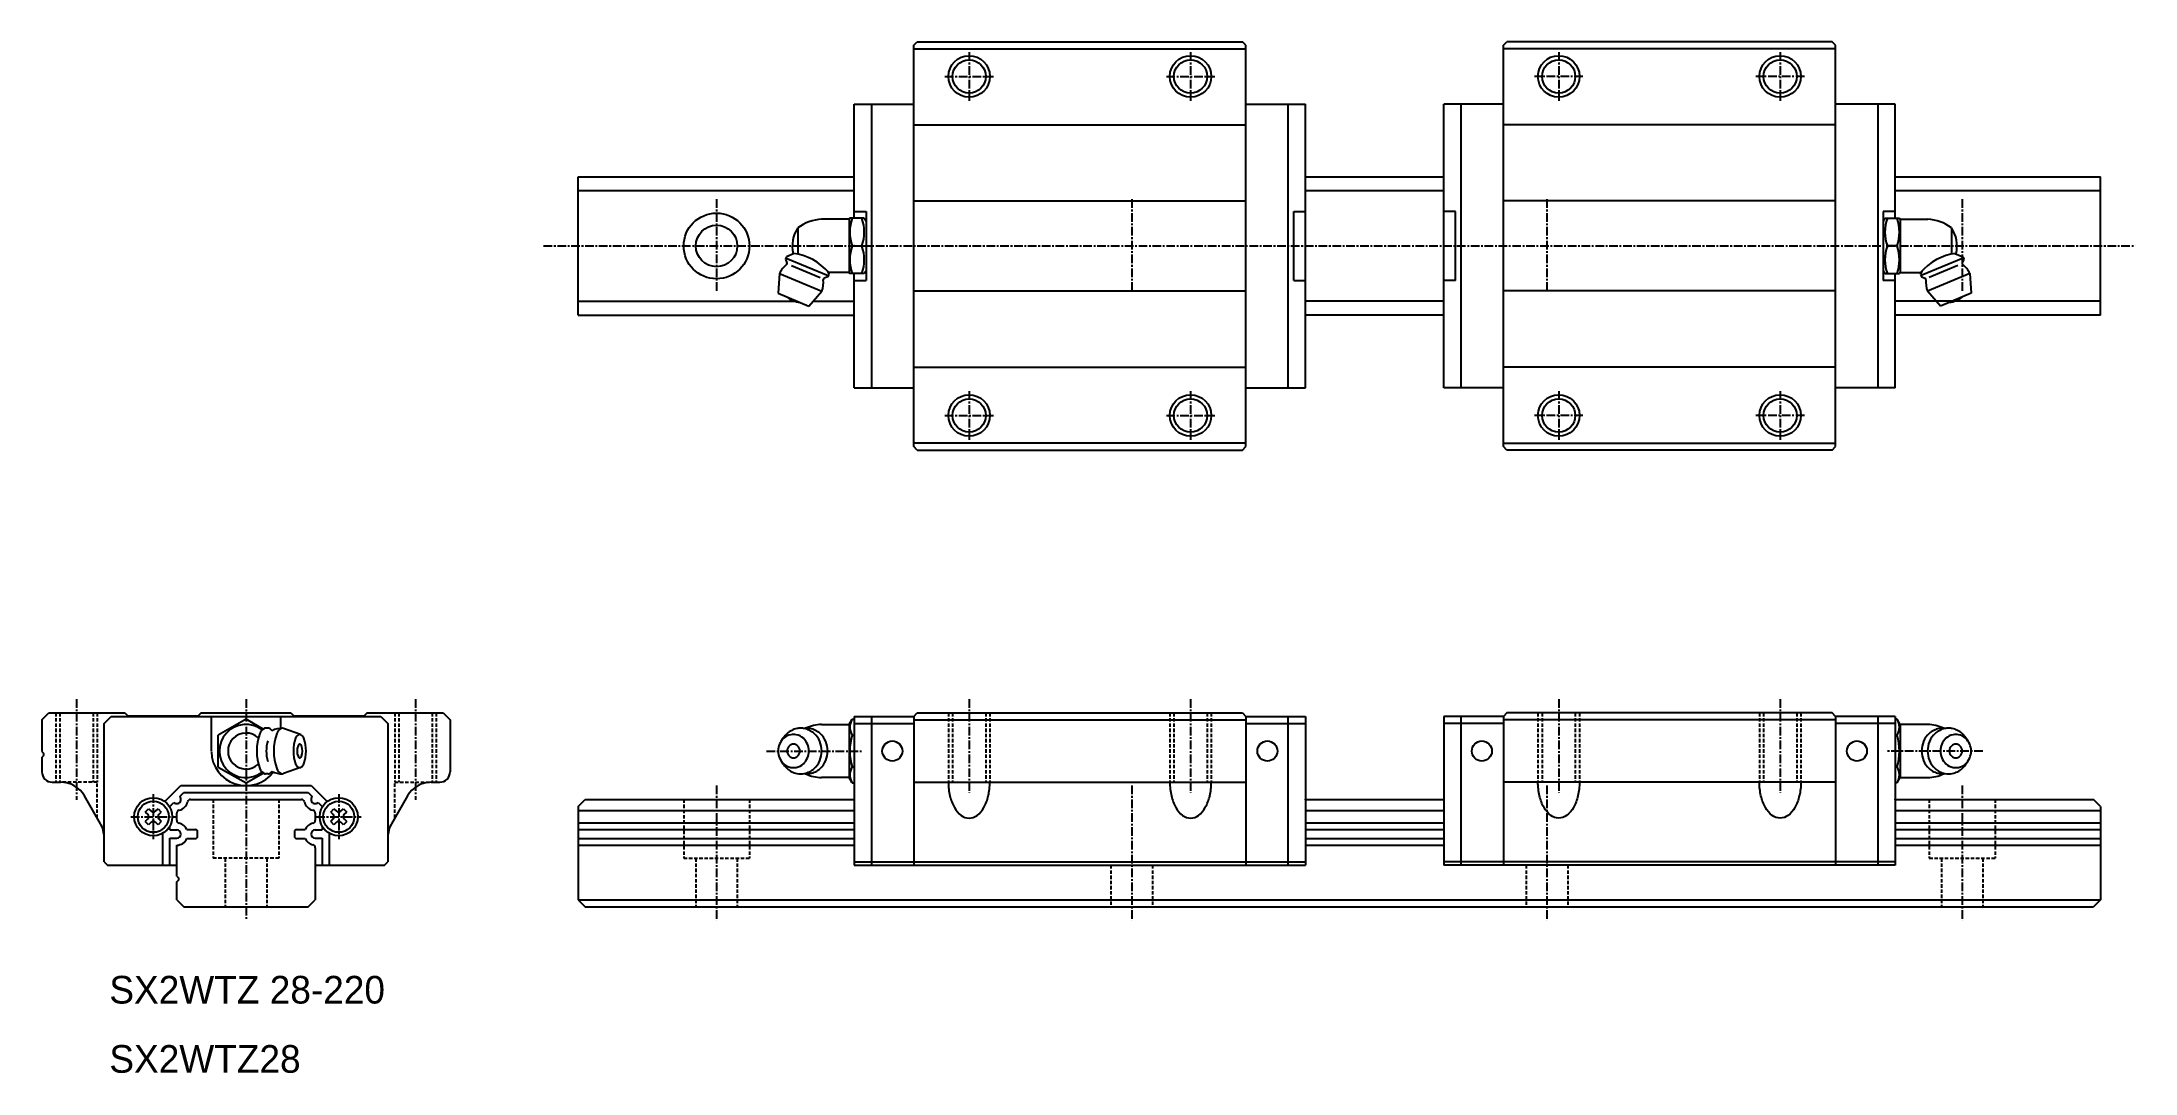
# Model space of a CAD drawing. Extents: x 0 to 303, y 10 to 159.
import ezdxf

# ---------------------------------------------------------------- set-up
doc = ezdxf.new("R2010")
doc.units = 0
doc.linetypes.add('CENTER', pattern=[2, 1.25, -0.25, 0.25, -0.25])
doc.linetypes.add('DASHED', pattern=[0.75, 0.5, -0.25])
doc.layers.get('0').update_dxf_attribs({"linetype": 'CONTINUOUS'})
doc.layers.add('CENTER', color=1, linetype='CENTER')

msp = doc.modelspace()

# ---------------------------------------------------------------- linework, layer by layer
at = {"color": 7, "linetype": 'CONTINUOUS'}
for p, q in [((126.249866, 157.999973), (174.249863, 157.999973)), ((126.24987, 158.499942), (126.749913, 158.999988)), ((126.249871, 100.499957), (126.249871, 158.499942)), ((126.749911, 158.999988), (173.749802, 158.999988)), ((174.249874, 158.499912), (173.749809, 158.99998)), ((174.249863, 100.500064), (174.249863, 158.499912)), ((211.449864, 158.499912), (211.949929, 158.99998)), ((211.449875, 100.500064), (211.449875, 158.499912)), ((259.449872, 157.999973), (211.449875, 157.999973)), ((258.949827, 158.999988), (211.949936, 158.999988)), ((259.449868, 158.499942), (258.949825, 158.999988)), ((259.449867, 100.499957), (259.449867, 158.499942)), ((117.649872, 149.999988), (126.249866, 149.999988)), ((117.649872, 133.499973), (117.649872, 149.999988)), ((120.14986, 149.999988), (120.14986, 108.999988)), ((174.249863, 149.999988), (182.849869, 149.999988)), ((180.349869, 108.999988), (180.349869, 149.999988)), ((182.849869, 108.999988), (182.849869, 149.999988)), ((202.849869, 108.999988), (202.849869, 149.999988)), ((211.449875, 149.999988), (202.849869, 149.999988)), ((205.349869, 108.999988), (205.349869, 149.999988)), ((268.049866, 149.999988), (259.449872, 149.999988)), ((265.549878, 149.999988), (265.549878, 108.999988)), ((268.049866, 133.499973), (268.049866, 149.999988)), ((126.249866, 146.999973), (174.249863, 146.999973)), ((259.449872, 146.999973), (211.449875, 146.999973)), ((77.749924, 139.499988), (117.649875, 139.499988)), ((77.749924, 119.499988), (77.749924, 139.499988)), ((182.849869, 139.499988), (202.849869, 139.499988)), ((268.049866, 139.499988), (297.749924, 139.499988)), ((297.749924, 119.499988), (297.749924, 139.499988)), ((77.749924, 137.499988), (117.649875, 137.499988)), ((182.849869, 137.499988), (202.849869, 137.499988)), ((268.049866, 137.499988), (297.649857, 137.499988)), ((116.92493, 133.349979), (112.92493, 133.349979)), ((116.92493, 133.349979), (116.92493, 125.649982)), ((117.011548, 133.49995), (116.924946, 133.349948)), ((119.104358, 133.499973), (117.011539, 133.499973)), ((117.649875, 134.499988), (119.349872, 134.499988)), ((119.104342, 133.49995), (119.349879, 133.074672)), ((119.349872, 134.499988), (119.349872, 124.499988)), ((126.249866, 135.999973), (174.249863, 135.999973)), ((181.149872, 124.499988), (181.149872, 134.499988)), ((181.149872, 134.499988), (182.849869, 134.499988)), ((204.549866, 134.499988), (202.849869, 134.499988)), ((204.549866, 124.499988), (204.549866, 134.499988)), ((259.449872, 135.999973), (211.449875, 135.999973)), ((266.595396, 133.49995), (266.349859, 133.074672)), ((266.349866, 134.499988), (266.349866, 124.499988)), ((268.049863, 134.499988), (266.349866, 134.499988)), ((266.59538, 133.499973), (268.688199, 133.499973)), ((268.68819, 133.49995), (268.774792, 133.349948)), ((268.774808, 133.349979), (272.774808, 133.349979)), ((268.774808, 133.349979), (268.774808, 125.649982)), ((109.481708, 132.099979), (109.481708, 128.319415)), ((276.21803, 132.099979), (276.21803, 128.319415)), ((107.711304, 127.572132), (107.92251, 127.062236)), ((107.86438, 127.941669), (107.71131, 127.572124)), ((107.787822, 127.756908), (113.885418, 125.231197)), ((108.986335, 128.406436), (107.864361, 127.941699)), ((117.357959, 129.499988), (118.757938, 129.499988)), ((268.341779, 129.499988), (266.9418, 129.499988)), ((277.911916, 127.756908), (271.81432, 125.231197)), ((276.713403, 128.406436), (277.835377, 127.941699)), ((277.988434, 127.572132), (277.777228, 127.062236)), ((277.835358, 127.941669), (277.988428, 127.572124)), ((106.851631, 125.496707), (106.649878, 122.657817)), ((106.85165, 125.496723), (112.94926, 122.971012)), ((108.572205, 126.67435), (112.718441, 124.95692)), ((113.808868, 125.046413), (113.298983, 124.835216)), ((113.777934, 125.86024), (113.961959, 125.415965)), ((113.961977, 125.415965), (113.808906, 125.04642)), ((116.92493, 125.649982), (113.961963, 125.649982)), ((116.924921, 125.649974), (117.011522, 125.499973)), ((119.104358, 125.499988), (117.011539, 125.499988)), ((117.649872, 108.999988), (117.649872, 125.499988)), ((117.649875, 124.499988), (119.349872, 124.499988)), ((119.349874, 125.925197), (119.10436, 125.499957)), ((181.149872, 124.499988), (182.849869, 124.499988)), ((204.549866, 124.499988), (202.849869, 124.499988)), ((266.349864, 125.925197), (266.595378, 125.499957)), ((268.049863, 124.499988), (266.349866, 124.499988)), ((266.59538, 125.499988), (268.688199, 125.499988)), ((268.049866, 108.999988), (268.049866, 125.499988)), ((268.774817, 125.649974), (268.688216, 125.499973)), ((268.774808, 125.649982), (271.737775, 125.649982)), ((271.737761, 125.415965), (271.890832, 125.04642)), ((271.921804, 125.86024), (271.737779, 125.415965)), ((271.89087, 125.046413), (272.400755, 124.835216)), ((278.848088, 125.496723), (272.750478, 122.971012)), ((277.127533, 126.67435), (272.981297, 124.95692)), ((278.848107, 125.496707), (279.04986, 122.657817)), ((77.749924, 121.499988), (109.055164, 121.499988)), ((106.649905, 122.657833), (111.084515, 120.820957)), ((111.08448, 120.820949), (112.949219, 122.971019)), ((111.673419, 121.499988), (117.649875, 121.499988)), ((126.249866, 122.999973), (174.249863, 122.999973)), ((202.849869, 121.499988), (182.849869, 121.499988)), ((259.449872, 122.999973), (211.449875, 122.999973)), ((274.026319, 121.499988), (268.049863, 121.499988)), ((297.649857, 121.499988), (268.049866, 121.499988)), ((274.615258, 120.820949), (272.750519, 122.971019)), ((279.049833, 122.657833), (274.615223, 120.820957)), ((77.749924, 119.499988), (117.649875, 119.499988)), ((202.849869, 119.499988), (182.849869, 119.499988)), ((297.749924, 119.499988), (268.049866, 119.499988)), ((126.249866, 111.999973), (174.249863, 111.999973)), ((259.449872, 111.999973), (211.449875, 111.999973)), ((117.649875, 108.999988), (126.249866, 108.999988)), ((174.249863, 108.999988), (182.849869, 108.999988)), ((211.449875, 108.999988), (202.849869, 108.999988)), ((268.049863, 108.999988), (259.449872, 108.999988)), ((174.249863, 101.000003), (126.249866, 101.000003)), ((126.749841, 99.999988), (126.249872, 100.499954)), ((126.749841, 99.999988), (173.749787, 99.999988)), ((173.749787, 99.999988), (174.249874, 100.500076)), ((211.949951, 99.999988), (211.449864, 100.500076)), ((211.449875, 101.000003), (259.449872, 101.000003)), ((258.949897, 99.999988), (211.949951, 99.999988)), ((258.949897, 99.999988), (259.449866, 100.499954)), ((0.249954, 60.999939), (0.249954, 56.424362)), ((0.250017, 60.999996), (1.249996, 61.999977)), ((1.250015, 61.999985), (12.25, 61.999985)), ((9.249956, 60.500008), (10.249958, 61.500008)), ((9.249969, 40.499985), (9.249969, 60.5)), ((10.249954, 61.5), (49.249954, 61.5)), ((12.249992, 61.999985), (12.650007, 61.599972)), ((12.649994, 61.600006), (22.849991, 61.600006)), ((23.249983, 61.999993), (22.849982, 61.599987)), ((23.249978, 61.999985), (36.249978, 61.999985)), ((24.749954, 56.5), (24.749954, 61.5)), ((29.74997, 61.118843), (25.749954, 58.809433)), ((32.237432, 59.682686), (29.749961, 61.118824)), ((34.749954, 61.5), (34.749954, 59.789231)), ((36.24998, 61.999985), (36.649971, 61.599995)), ((36.649978, 61.600006), (46.849975, 61.600006)), ((47.249971, 61.999981), (46.849979, 61.599991)), ((47.249969, 61.999985), (58.249969, 61.999985)), ((49.24995, 61.499985), (50.249952, 60.499985)), ((50.249954, 60.5), (50.249954, 40.499985)), ((58.249985, 61.999977), (59.249965, 60.999977)), ((59.249954, 61), (59.249954, 53.499985)), ((116.924956, 60.350007), (117.35797, 61.100008)), ((117.357962, 61.10001), (117.649872, 61.10001)), ((117.649872, 61.499988), (126.249857, 61.499988)), ((117.649872, 61.499988), (117.649872, 39.999988)), ((120.149851, 61.499988), (120.149851, 39.999988)), ((126.249857, 60.999988), (174.249863, 60.999988)), ((126.249871, 61.499993), (126.249871, 39.999988)), ((126.249872, 61.499994), (126.74986, 61.999981)), ((126.749857, 61.999988), (173.749863, 61.999988)), ((173.749825, 61.999967), (174.24987, 61.499907)), ((174.249863, 61.499988), (182.849869, 61.499988)), ((174.249863, 61.499909), (174.249863, 39.999988)), ((180.349869, 39.999988), (180.349869, 61.499988)), ((182.849869, 61.499988), (182.849869, 39.999988)), ((211.449875, 61.499988), (202.849869, 61.499988)), ((202.849869, 61.499988), (202.849869, 39.999988)), ((205.349869, 39.999988), (205.349869, 61.499988)), ((211.949913, 61.999967), (211.449868, 61.499907)), ((211.449875, 61.499909), (211.449875, 39.999988)), ((259.449881, 60.999988), (211.449875, 60.999988)), ((258.949881, 61.999988), (211.949875, 61.999988)), ((259.449866, 61.499994), (258.949878, 61.999981)), ((259.449867, 61.499993), (259.449867, 39.999988)), ((268.049866, 61.499988), (259.449881, 61.499988)), ((265.549887, 61.499988), (265.549887, 39.999988)), ((268.049866, 61.499988), (268.049866, 39.999988)), ((268.341776, 61.10001), (268.049866, 61.10001)), ((268.774782, 60.350007), (268.341768, 61.100008)), ((25.749941, 56.499985), (25.749941, 58.809403)), ((32.940622, 59.799988), (32.571069, 59.799988)), ((37.637733, 58.876953), (35.190422, 59.768402)), ((107.082868, 57.92473), (107.446983, 58.458997)), ((112.925094, 60.35001), (116.924954, 60.35001)), ((116.924954, 60.350009), (116.924954, 52.650012)), ((117.357972, 58.800007), (117.649872, 58.800007)), ((117.649872, 60.499988), (126.249857, 60.499988)), ((174.249863, 60.499988), (182.849869, 60.499988)), ((211.449875, 60.499988), (202.849869, 60.499988)), ((268.049866, 60.499988), (259.449881, 60.499988)), ((268.341766, 58.800007), (268.049866, 58.800007)), ((272.774644, 60.35001), (268.774784, 60.35001)), ((268.774784, 60.350009), (268.774784, 52.650012)), ((278.61687, 57.92473), (278.252755, 58.458997)), ((0.249954, 55.575684), (0.249954, 53.499985)), ((0.250019, 56.424286), (0.462166, 56.212143)), ((0.250019, 55.575753), (0.462154, 55.787888)), ((25.749941, 54.190583), (25.749941, 56.499985)), ((107.446985, 54.541042), (107.082872, 55.075311)), ((107.446974, 54.54104), (107.462788, 54.518026)), ((278.252764, 54.54104), (278.23695, 54.518026)), ((278.252753, 54.541042), (278.616866, 55.075311)), ((1.75, 52), (2.940613, 52)), ((18.017058, 49.187081), (20.329971, 51.499993)), ((20.329956, 51.499985), (39.169952, 51.499985)), ((25.749952, 54.190575), (29.749968, 51.881165)), ((29.749963, 51.88118), (32.237434, 53.317322)), ((32.940622, 53.199997), (32.571069, 53.199997)), ((37.637748, 54.123047), (35.187985, 53.230706)), ((39.169937, 51.49997), (41.48285, 49.187058)), ((56.559372, 52), (57.749969, 52)), ((116.924954, 52.650012), (112.925094, 52.650012)), ((117.357961, 51.900012), (116.924947, 52.650014)), ((117.357952, 51.900028), (117.649872, 51.900028)), ((117.357969, 54.200016), (117.649872, 54.200016)), ((126.249872, 51.999988), (174.249863, 51.999988)), ((259.449866, 51.999988), (211.449875, 51.999988)), ((268.341769, 54.200016), (268.049866, 54.200016)), ((268.341786, 51.900028), (268.049866, 51.900028)), ((268.341777, 51.900012), (268.774791, 52.650014)), ((268.774784, 52.650012), (272.774644, 52.650012)), ((8.714107, 46), (6.404711, 49.999985)), ((18.749954, 48.34256), (18.749954, 48.505768)), ((18.749973, 48.505783), (19.322825, 49.078629)), ((20.17133, 49.92714), (20.744194, 50.5)), ((20.744171, 50.499985), (38.755737, 50.499985)), ((21.749954, 49.499985), (37.749954, 49.499985)), ((38.755726, 50.49997), (39.328578, 49.927117)), ((40.177083, 49.078614), (40.749945, 48.505745)), ((40.749954, 48.505768), (40.749954, 48.34256)), ((53.095279, 50.000008), (50.785885, 46.000016)), ((77.749924, 48.499973), (77.749924, 34.999988)), ((77.749962, 48.499967), (78.749962, 49.499968)), ((78.749939, 49.499988), (117.649872, 49.499988)), ((182.849869, 49.499988), (202.849869, 49.499988)), ((268.049866, 49.499988), (296.749866, 49.499988)), ((297.749886, 48.499967), (296.749886, 49.499968)), ((297.749924, 48.499973), (297.749924, 34.999988)), ((15.664607, 45.837204), (15.187156, 46.314652)), ((15.187167, 47.685349), (15.554315, 47.318199)), ((15.187182, 47.685372), (15.664622, 48.162812)), ((15.554331, 46.681816), (15.187182, 46.314667)), ((15.664617, 48.162804), (16.031766, 47.795655)), ((16.031781, 46.204361), (15.664633, 45.837212)), ((17.035317, 45.837204), (16.668169, 46.204354)), ((16.668184, 47.795662), (17.035332, 48.162812)), ((17.035306, 48.162804), (17.512756, 47.685349)), ((17.512771, 46.314667), (17.035332, 45.837227)), ((17.512768, 46.314652), (17.145619, 46.681801)), ((17.145634, 47.318215), (17.512782, 47.685364)), ((18.749954, 45.099991), (18.749954, 45.65744)), ((19.749954, 46.5), (19.749954, 47.499985)), ((39.749954, 47.499985), (39.749954, 46.5)), ((40.749954, 45.65744), (40.749954, 45.099991)), ((42.464597, 45.837204), (41.987147, 46.314652)), ((41.987159, 47.685356), (42.354306, 47.318207)), ((41.987162, 47.685364), (42.464613, 48.162812)), ((42.354321, 46.681809), (41.987173, 46.314667)), ((42.464597, 48.162789), (42.831746, 47.795647)), ((42.831761, 46.204369), (42.464613, 45.837227)), ((43.835308, 45.837204), (43.468149, 46.204361)), ((43.468175, 47.795662), (43.835323, 48.162812)), ((43.835296, 48.162804), (44.312747, 47.685356)), ((44.312762, 46.314659), (43.835312, 45.837212)), ((44.312747, 46.314644), (43.945588, 46.681801)), ((43.945614, 47.318222), (44.312762, 47.685372)), ((77.749924, 47.899982), (117.649872, 47.899982)), ((77.749924, 46.099979), (117.649872, 46.099979)), ((182.849869, 47.899982), (202.849869, 47.899982)), ((182.849869, 46.099979), (202.849869, 46.099979)), ((268.049866, 47.899982), (297.749924, 47.899982)), ((268.049866, 46.099979), (297.749924, 46.099979)), ((17.749954, 40), (17.749954, 44.633042)), ((18.749954, 45.099991), (19.749954, 45.099991)), ((18.749954, 40), (18.749954, 43.899994)), ((18.749954, 43.899994), (19.749954, 43.899994)), ((19.749954, 38.424256), (19.749954, 42.899994)), ((21.211975, 45.149994), (22.449951, 45.149994)), ((21.211975, 43.849991), (22.449951, 43.849991)), ((22.749954, 44.149994), (22.749954, 44.849991)), ((36.749954, 44.849991), (36.749954, 44.149994)), ((37.049957, 45.149994), (38.287933, 45.149994)), ((37.049957, 43.849991), (38.287933, 43.849991)), ((39.749954, 45.099991), (40.749954, 45.099991)), ((39.749954, 43.899994), (40.749954, 43.899994)), ((39.749954, 42.499985), (39.749954, 34.999985)), ((40.749954, 43.899994), (40.749954, 40)), ((41.749954, 44.633042), (41.749954, 40)), ((77.749924, 45.149982), (117.649872, 45.149982)), ((77.749924, 43.849979), (117.649872, 43.849979)), ((77.749924, 42.899982), (117.649872, 42.899982)), ((182.849869, 45.149982), (202.849869, 45.149982)), ((182.849869, 43.849979), (202.849869, 43.849979)), ((182.849869, 42.899982), (202.849869, 42.899982)), ((268.049866, 45.149982), (297.749924, 45.149982)), ((268.049866, 43.849979), (297.749924, 43.849979)), ((268.049866, 42.899982), (297.749924, 42.899982)), ((9.249975, 40.499993), (9.749992, 39.999985)), ((9.75, 39.999985), (19.749954, 39.999985)), ((39.749954, 39.999985), (49.749923, 39.999985)), ((49.749937, 39.999985), (50.249944, 40.499985)), ((117.649872, 40.499988), (126.249857, 40.499988)), ((117.649872, 39.999988), (182.849869, 39.999988)), ((126.249871, 40.499973), (174.249863, 40.499973)), ((174.249863, 40.499988), (182.849869, 40.499988)), ((211.449875, 40.499988), (202.849869, 40.499988)), ((268.049866, 39.999988), (202.849869, 39.999988)), ((259.449867, 40.499973), (211.449875, 40.499973)), ((268.049866, 40.499988), (259.449881, 40.499988)), ((19.749954, 34.999985), (19.749954, 37.575714)), ((19.749964, 38.424294), (19.962099, 38.212158)), ((19.749964, 37.575753), (19.962099, 37.787888)), ((19.749947, 35.000008), (20.749949, 34.000008)), ((20.749954, 33.999985), (38.749954, 33.999985)), ((38.74997, 34.000016), (39.749971, 35.000016)), ((77.74995, 34.999988), (297.749924, 34.999988)), ((77.749954, 34.999984), (78.749954, 33.999985)), ((78.749939, 33.999988), (296.749897, 33.999988)), ((297.749894, 34.999984), (296.749894, 33.999985))]:
    msp.add_line(p, q, dxfattribs=at)
at = {"color": 3, "linetype": 'DASHED'}
for p, q in [((2.249954, 61.999985), (2.249954, 51.999985)), ((2.849954, 61.999985), (2.849954, 51.999985)), ((7.649954, 61.999985), (7.649954, 51.999985)), ((8.249954, 61.999985), (8.249954, 51.999985)), ((51.249954, 61.999985), (51.249954, 51.999985)), ((51.849954, 61.999985), (51.849954, 51.999985)), ((56.649954, 61.999985), (56.649954, 51.999985)), ((57.249954, 61.999985), (57.249954, 51.999985)), ((131.249858, 61.999988), (131.249858, 51.999988)), ((131.849858, 61.999988), (131.849858, 51.999988)), ((136.649858, 61.999988), (136.649858, 51.999988)), ((137.249858, 61.999988), (137.249858, 51.999988)), ((163.249858, 61.999988), (163.249858, 51.999988)), ((163.849858, 61.999988), (163.849858, 51.999988)), ((168.649858, 61.999988), (168.649858, 51.999988)), ((169.249858, 61.999988), (169.249858, 51.999988)), ((216.44988, 61.999988), (216.44988, 51.999988)), ((217.04988, 61.999988), (217.04988, 51.999988)), ((221.84988, 61.999988), (221.84988, 51.999988)), ((222.44988, 61.999988), (222.44988, 51.999988)), ((248.44988, 61.999988), (248.44988, 51.999988)), ((249.04988, 61.999988), (249.04988, 51.999988)), ((253.84988, 61.999988), (253.84988, 51.999988)), ((254.44988, 61.999988), (254.44988, 51.999988)), ((8.249988, 51.999985), (2.941321, 51.999985)), ((8.249988, 46.803918), (8.249988, 51.999985)), ((51.249954, 46.803918), (51.249954, 51.999985)), ((51.249954, 51.999985), (56.559288, 51.999985)), ((24.999954, 49.499988), (24.999954, 40.999988)), ((34.499954, 49.499988), (34.499954, 40.999988)), ((92.999924, 49.499988), (92.999924, 40.999988)), ((102.499924, 49.499988), (102.499924, 40.999988)), ((272.999924, 49.499988), (272.999924, 40.999988)), ((282.499924, 49.499988), (282.499924, 40.999988)), ((34.499954, 40.999988), (24.999954, 40.999988)), ((26.749954, 40.999988), (26.749954, 33.999985)), ((32.749954, 40.999988), (32.749954, 33.999985)), ((92.999924, 40.999988), (102.499924, 40.999988)), ((94.749924, 40.999988), (94.749924, 33.999988)), ((100.749924, 40.999988), (100.749924, 33.999988)), ((154.749924, 39.999988), (154.749924, 33.999988)), ((160.749924, 39.999988), (160.749924, 33.999988)), ((214.749924, 39.999988), (214.749924, 33.999988)), ((220.749924, 39.999988), (220.749924, 33.999988)), ((272.999924, 40.999988), (282.499924, 40.999988)), ((274.749924, 40.999988), (274.749924, 33.999988)), ((280.749924, 40.999988), (280.749924, 33.999988))]:
    msp.add_line(p, q, dxfattribs=at)
at = {"color": 7, "linetype": 'CONTINUOUS'}
for points in [[(131.24986, 51.999988, 0.057128), (131.478527, 50.010055, 0.071269), (132.128527, 48.323055, 0.099895), (133.10186, 47.195788, 0.16755), (134.24986, 46.799988, 0.16755), (135.39786, 47.195788, 0.099895), (136.371194, 48.323055, 0.071269), (137.021194, 50.010055, 0.057129), (137.24986, 51.999988, 1)], [(163.24986, 51.999988, 0.057128), (163.47786, 50.010055, 0.071269), (164.128527, 48.323055, 0.099895), (165.101194, 47.195788, 0.16755), (166.24986, 46.799988, 0.16755), (167.39786, 47.195788, 0.099895), (168.370527, 48.323055, 0.071269), (169.021194, 50.010055, 0.057129), (169.24986, 51.999988, 1)], [(222.449878, 51.999988, -0.057128), (222.221878, 50.010055, -0.071269), (221.571211, 48.323055, -0.099895), (220.598544, 47.195788, -0.16755), (219.449878, 46.799988, -0.16755), (218.301878, 47.195788, -0.099895), (217.329211, 48.323055, -0.071269), (216.678544, 50.010055, -0.057129), (216.449878, 51.999988, -1)], [(254.449878, 51.999988, -0.057128), (254.221211, 50.010055, -0.071269), (253.571211, 48.323055, -0.099895), (252.597878, 47.195788, -0.16755), (251.449878, 46.799988, -0.16755), (250.301878, 47.195788, -0.099895), (249.328544, 48.323055, -0.071269), (248.678544, 50.010055, -0.057129), (248.449878, 51.999988, -1)]]:
    msp.add_lwpolyline(points, format="xyb", dxfattribs=at)
at = {"color": 3, "linetype": 'CONTINUOUS'}
for centre in [(134.249863, 153.999988), (166.249863, 153.999988), (219.449875, 153.999988), (251.449875, 153.999988), (134.249863, 104.999988), (166.249863, 104.999988), (219.449875, 104.999988), (251.449875, 104.999988)]:
    msp.add_circle(centre, 3, dxfattribs=at)
at = {"color": 7, "linetype": 'CONTINUOUS'}
for centre, radius in [((134.249863, 153.999988), 2.4), ((166.249863, 153.999988), 2.4), ((219.449875, 153.999988), 2.4), ((251.449875, 153.999988), 2.4), ((97.749985, 129.499988), 4.75), ((97.749985, 129.499988), 3), ((134.249863, 104.999988), 2.4), ((166.249863, 104.999988), 2.4), ((219.449875, 104.999988), 2.4), ((251.449875, 104.999988), 2.4), ((123.149866, 56.499973), 1.449998), ((177.349884, 56.499973), 1.449998), ((208.349854, 56.499973), 1.449998), ((262.549872, 56.499973), 1.449998), ((16.349945, 46.999985), 2.749999), ((16.349945, 46.999985), 2.249999), ((43.149948, 46.999985), 2.749999), ((43.149948, 46.999985), 2.249999)]:
    msp.add_circle(centre, radius, dxfattribs=at)
for centre, radius, start, end in [((113.153049, 127.354328), 5.999997, 92.178871, 127.726135), ((122.958041, 131.499973), 5.946512, 160.346466, 199.653458), ((113.15784, 131.499988), 5.946529, 340.346527, 19.653477), ((272.541898, 131.499988), 5.946529, 160.346523, 199.653473), ((262.741697, 131.499973), 5.946512, 340.346542, 19.653534), ((272.546689, 127.354328), 5.999997, 52.273865, 87.821129), ((113.397067, 129.499973), 4.699998, 146.413773, 193.178802), ((272.302671, 129.499973), 4.699998, 346.821198, 33.586227), ((107.737735, 126.985721), 0.200001, 308.164124, 22.500431), ((107.850635, 120.487476), 7.999998, 40.189182, 83.034012), ((122.958041, 127.499988), 5.946512, 160.346466, 199.653458), ((113.15784, 127.499988), 5.946529, 340.346527, 19.653477), ((272.541898, 127.499988), 5.946529, 160.346523, 199.653473), ((262.741697, 127.499988), 5.946512, 340.346542, 19.653534), ((277.849103, 120.487476), 7.999998, 96.965988, 139.810818), ((277.962003, 126.985721), 0.200001, 157.499569, 231.835876), ((109.900424, 124.233875), 3.300001, 128.16394, 157.499847), ((109.900424, 124.233875), 3.299999, 337.5, 6.835998), ((113.375537, 124.65047), 0.2, 112.499573, 186.835464), ((272.324201, 124.65047), 0.2, 353.164536, 67.500427), ((275.799314, 124.233875), 3.299999, 173.164002, 202.5), ((275.799314, 124.233875), 3.300001, 22.500153, 51.83606), ((110.030429, 124.547748), 3.200001, 229.28981, 265.709991), ((275.669309, 124.547748), 3.200001, 274.290009, 310.71019), ((119.093558, 59.950015), 2.082014, 146.471832, 213.52861), ((266.60618, 59.950015), 2.082014, 326.47139, 33.528168), ((29.749938, 56.499985), 3.849998, 52.507736, 307.492126), ((29.749938, 56.499985), 2.599998, 46.621258, 313.378754), ((38.6159, 56.499962), 7.307828, 159.761902, 200.237976), ((33.073576, 58.553253), 1.397422, 121.100197, 160.14386), ((32.571074, 59.295166), 0.504785, 90.903221, 115.752029), ((37.986843, 56.49997), 5.306903, 163.626266, 196.372803), ((32.940624, 59.295166), 0.504785, 64.247993, 90.902847), ((32.438121, 58.553253), 1.397422, 39.427906, 58.89978), ((35.01605, 56.49997), 3.300003, 89.999985, 117.054504), ((41.060877, 56.499962), 7.307827, 159.761902, 200.237976), ((35.518554, 58.553253), 1.397422, 121.100197, 160.14386), ((35.016052, 59.295166), 0.504788, 68.68808, 115.751984), ((41.89743, 56.49997), 5.306899, 159.730606, 200.269379), ((37.87521, 57.992455), 1.016732, 121.051285, 160.103973), ((37.662924, 57.122299), 0.423398, 121.11824, 160.158691), ((37.51053, 58.531739), 0.368218, 64.286964, 115.712906), ((37.510529, 57.347168), 0.152796, 64.233658, 115.766342), ((37.358135, 57.122299), 0.423395, 19.841335, 58.881702), ((37.145849, 57.992455), 1.016732, 19.896015, 58.948624), ((33.123626, 56.49997), 5.306899, 339.730621, 20.269382), ((109.179667, 56.500003), 2.52979, 133.386032, 226.613922), ((108.893163, 56.756221), 2.147025, 101.036324, 132.526276), ((110.330091, 56.500003), 3.478461, 133.386017, 145.806702), ((109.936147, 56.852305), 2.952157, 101.036293, 132.526291), ((108.878009, 56.606763), 0.894588, 101.036263, 132.526337), ((108.867186, 56.848803), 2.051197, 79.180756, 100.819183), ((108.867186, 56.645338), 0.854661, 79.180717, 100.819145), ((108.856363, 56.606763), 0.894588, 47.473576, 78.963608), ((108.841209, 56.756221), 2.147026, 47.473656, 78.963623), ((109.900431, 56.979601), 2.820397, 89.999977, 100.819176), ((109.900431, 56.979601), 2.820397, 79.180763, 89.999977), ((108.554705, 56.500003), 2.52979, 313.386017, 46.613914), ((110.7601, 56.979601), 2.820397, 89.999977, 98.765778), ((109.864715, 56.852305), 2.952156, 47.473652, 78.963654), ((113.153092, 54.354344), 6, 92.177719, 114.893784), ((110.7601, 56.979601), 2.820397, 79.180763, 89.999977), ((110.724384, 56.852305), 2.952156, 47.473652, 78.963654), ((109.470771, 56.500003), 3.478461, 313.386017, 46.613934), ((110.33044, 56.500003), 3.478461, 313.386017, 46.613934), ((124.81991, 56.500018), 7.808372, 162.869141, 197.130844), ((260.879828, 56.500018), 7.808372, 342.869156, 17.130859), ((275.369298, 56.500003), 3.478461, 133.386066, 226.613983), ((276.228967, 56.500003), 3.478461, 133.386066, 226.613983), ((272.546646, 54.354344), 6, 65.106216, 87.822281), ((274.975354, 56.852305), 2.952156, 101.036346, 132.526348), ((275.835023, 56.852305), 2.952156, 101.036346, 132.526348), ((274.939638, 56.979601), 2.820397, 90.000023, 100.819237), ((277.145033, 56.500003), 2.52979, 133.386086, 226.613983), ((274.939638, 56.979601), 2.820397, 81.234222, 90.000023), ((275.799307, 56.979601), 2.820397, 90.000023, 100.819237), ((276.858529, 56.756221), 2.147026, 101.036377, 132.526344), ((275.799307, 56.979601), 2.820397, 79.180824, 90.000023), ((276.843375, 56.606763), 0.894588, 101.036392, 132.526424), ((275.763591, 56.852305), 2.952157, 47.473709, 78.963707), ((276.832552, 56.848803), 2.051197, 79.180817, 100.819244), ((276.832552, 56.645338), 0.854661, 79.180855, 100.819283), ((276.821729, 56.606763), 0.894588, 47.473663, 78.963737), ((276.806575, 56.756221), 2.147025, 47.473724, 78.963676), ((275.369647, 56.500003), 3.478461, 34.193298, 46.613983), ((276.520071, 56.500003), 2.52979, 313.386078, 46.613968), ((0.250015, 55.999985), 0.300002, 314.999481, 45.000515), ((29.749954, 56.499985), 4.999999, 181.217422, 322.61261), ((37.875208, 55.007485), 1.016732, 199.896011, 238.948624), ((39.343746, 56.49997), 2.215717, 159.773712, 200.226273), ((37.662922, 55.87764), 0.423395, 199.841309, 238.881699), ((37.510527, 55.652771), 0.152796, 244.233658, 295.766327), ((37.358133, 55.87764), 0.423398, 301.118256, 340.158691), ((37.145847, 55.007485), 1.016732, 301.0513, 340.103973), ((35.677311, 56.49997), 2.215717, 339.773712, 20.22628), ((108.893163, 56.243786), 2.147025, 227.473663, 258.963623), ((110.330091, 56.500003), 3.47846, 214.653, 226.613937), ((108.997388, 56.500003), 1.054077, 133.386078, 226.613846), ((108.878009, 56.393243), 0.894588, 227.473572, 258.963623), ((108.867186, 56.354668), 0.854661, 259.180725, 280.819153), ((108.856363, 56.393243), 0.894588, 281.036255, 312.526337), ((108.841209, 56.243786), 2.147025, 281.036316, 312.526276), ((108.736983, 56.500003), 1.054077, 313.386078, 46.613846), ((276.858529, 56.243786), 2.147025, 227.473724, 258.963684), ((276.962755, 56.500003), 1.054077, 133.386154, 226.613922), ((276.843375, 56.393243), 0.894588, 227.473663, 258.963745), ((276.832552, 56.354668), 0.854661, 259.180847, 280.819275), ((276.821729, 56.393243), 0.894588, 281.036377, 312.526428), ((276.806575, 56.243786), 2.147025, 281.036377, 312.526337), ((276.70235, 56.500003), 1.054077, 313.386154, 46.613922), ((275.369647, 56.500003), 3.47846, 313.386063, 325.347), ((1.75, 53.499985), 1.5, 180, 270), ((2.940613, 47.999985), 3.999998, 29.999891, 89.999756), ((33.073573, 54.446686), 1.397422, 199.856125, 238.89975), ((32.57107, 53.704773), 0.504785, 244.24794, 270.393188), ((32.940626, 53.704773), 0.504788, 270.392853, 295.752045), ((32.438123, 54.446686), 1.397423, 301.10025, 320.570038), ((35.01605, 56.49997), 3.300001, 242.945496, 269.999969), ((35.518551, 54.446686), 1.397422, 199.856125, 238.89975), ((35.016048, 53.704773), 0.504785, 244.247925, 289.935089), ((37.510527, 54.468201), 0.368218, 244.286957, 295.712891), ((56.559372, 47.999985), 4, 89.999969, 149.999985), ((57.749954, 53.499985), 1.5, 270, 0), ((109.936147, 56.147701), 2.952156, 227.473663, 258.963654), ((108.867186, 56.151204), 2.051197, 259.180756, 280.819183), ((109.900431, 56.020405), 2.820398, 259.180756, 280.819183), ((110.7601, 56.020405), 2.820398, 261.237854, 280.819183), ((109.864714, 56.147701), 2.952156, 281.036285, 312.526306), ((113.153093, 58.645664), 6, 245.106216, 267.822266), ((110.724383, 56.147701), 2.952156, 281.036285, 312.526306), ((119.093558, 53.050006), 2.082014, 146.471329, 213.527618), ((266.60618, 53.050006), 2.082014, 326.472382, 33.528671), ((272.546645, 58.645664), 6, 272.177734, 294.893784), ((274.975355, 56.147701), 2.952156, 227.473694, 258.963715), ((275.835024, 56.147701), 2.952156, 227.473694, 258.963715), ((274.939638, 56.020405), 2.820398, 259.180817, 278.762146), ((275.799307, 56.020405), 2.820398, 259.180817, 280.819244), ((275.763591, 56.147701), 2.952156, 281.036346, 312.526337), ((276.832552, 56.151204), 2.051197, 259.180817, 280.819244), ((19.749954, 49.499985), 0.600002, 224.609497, 45.39069), ((19.749954, 49.499985), 1.599997, 282.680176, 347.319885), ((21.749954, 49.049988), 0.449997, 90.000122, 167.319962), ((37.749954, 49.049988), 0.45, 12.680031, 89.999878), ((39.749954, 49.499985), 1.599999, 192.680099, 257.319855), ((39.749954, 49.499985), 0.6, 134.609314, 315.390503), ((5.25, 43.999985), 4, 0, 30.000013), ((15.236099, 46.999985), 0.450001, 314.999908, 45.000088), ((16.349945, 45.886154), 0.450001, 45.000088, 134.999832), ((16.349945, 48.113846), 0.45, 225.000168, 314.999908), ((17.463791, 46.999985), 0.450001, 134.999908, 225.000092), ((20.199936, 47.499985), 0.450001, 102.680122, 180), ((20.199936, 46.499985), 0.45, 179.999023, 257.319641), ((19.749954, 44.499985), 1.599998, 23.969576, 77.319847), ((39.749954, 44.499985), 1.599997, 102.680115, 156.030426), ((39.299957, 47.499985), 0.45, 0, 77.319878), ((39.299957, 46.499985), 0.450001, 282.680359, 0.000971), ((42.036117, 46.999985), 0.450001, 314.999908, 45.000088), ((43.149948, 45.886154), 0.450001, 45.000088, 134.999832), ((43.149948, 48.113846), 0.45, 225.000168, 314.999908), ((44.263809, 46.999985), 0.450001, 134.999908, 225.000092), ((54.249969, 44), 3.999999, 149.999985, 180), ((19.749954, 44.499985), 0.599998, 270.000092, 90), ((19.749954, 44.499985), 1.599998, 270.000061, 336.030731), ((22.449936, 44.849991), 0.3, 0, 90), ((22.449936, 44.149994), 0.300003, 270, 0), ((37.049957, 44.849991), 0.300003, 90, 180), ((37.049957, 44.149994), 0.3, 180, 270), ((39.749954, 44.499985), 1.599999, 203.969254, 257.319855), ((39.749954, 44.499985), 0.599998, 90, 269.999908), ((39.299957, 42.499985), 0.45, 0, 77.319878), ((19.749954, 37.999985), 0.300003, 314.999603, 45.000385)]:
    msp.add_arc(centre, radius, start, end, dxfattribs=at)
for p in [(117.649872, 129.499988), (202.849869, 129.499988), (268.049866, 129.499988), (29.749954, 61.999985), (117.649872, 49.499988), (182.849869, 49.499988), (202.849869, 49.499988), (268.049866, 49.499988)]:
    msp.add_point(p, dxfattribs=at)
at = {"layer": 'CENTER', "color": 1, "linetype": 'CENTER'}
for p, q in [((134.249863, 157.499988), (134.249863, 150.499988)), ((166.249863, 157.499988), (166.249863, 150.499988)), ((219.449875, 157.499988), (219.449875, 150.499988)), ((251.449875, 157.499988), (251.449875, 150.499988)), ((130.749871, 153.999988), (137.749863, 153.999988)), ((162.749863, 153.999988), (169.749863, 153.999988)), ((222.949875, 153.999988), (215.949875, 153.999988)), ((254.949867, 153.999988), (247.949875, 153.999988)), ((97.749985, 136.249988), (97.749985, 122.749988)), ((157.749985, 136.249988), (157.749985, 122.749988)), ((217.749985, 136.249988), (217.749985, 122.749988)), ((277.749985, 136.249988), (277.749985, 122.749988)), ((72.749924, 129.499988), (302.749924, 129.499988)), ((134.249863, 108.499988), (134.249863, 101.499988)), ((166.249863, 108.499988), (166.249863, 101.499988)), ((219.449875, 108.499988), (219.449875, 101.499988)), ((251.449875, 108.499988), (251.449875, 101.499988)), ((130.749871, 104.999988), (137.749863, 104.999988)), ((162.749863, 104.999988), (169.749863, 104.999988)), ((222.949875, 104.999988), (215.949875, 104.999988)), ((254.949867, 104.999988), (247.949875, 104.999988)), ((5.249954, 63.99765), (5.249954, 49.447663)), ((29.749954, 64), (29.749954, 32)), ((54.249954, 63.99765), (54.249954, 49.447663)), ((134.249863, 63.997638), (134.249863, 50.445316)), ((166.249863, 63.997638), (166.249863, 50.445316)), ((219.449875, 63.997638), (219.449875, 50.445316)), ((251.449875, 63.997638), (251.449875, 50.445316)), ((104.962458, 56.500003), (118.941608, 56.500003)), ((280.73728, 56.500003), (266.75813, 56.500003)), ((97.749924, 51.499988), (97.749924, 31.999988)), ((157.749924, 51.499988), (157.749924, 31.999988)), ((217.749924, 51.499988), (217.749924, 31.999988)), ((277.749924, 51.499988), (277.749924, 31.999988)), ((16.349945, 50.25), (16.349945, 43.75)), ((43.149963, 50.25), (43.149963, 43.75)), ((13.099945, 47), (19.599945, 47)), ((39.899963, 47), (46.399963, 47))]:
    msp.add_line(p, q, dxfattribs=at)

# ---------------------------------------------------------------- texts
at = {"color": 7, "linetype": 'CONTINUOUS'}
for s, p in [('SX2WTZ 28-220', (10, 20)), ('SX2WTZ28', (10, 10))]:
    msp.add_text(s, height=4, dxfattribs=at).set_placement(p)

doc.saveas('drawing.dxf')
